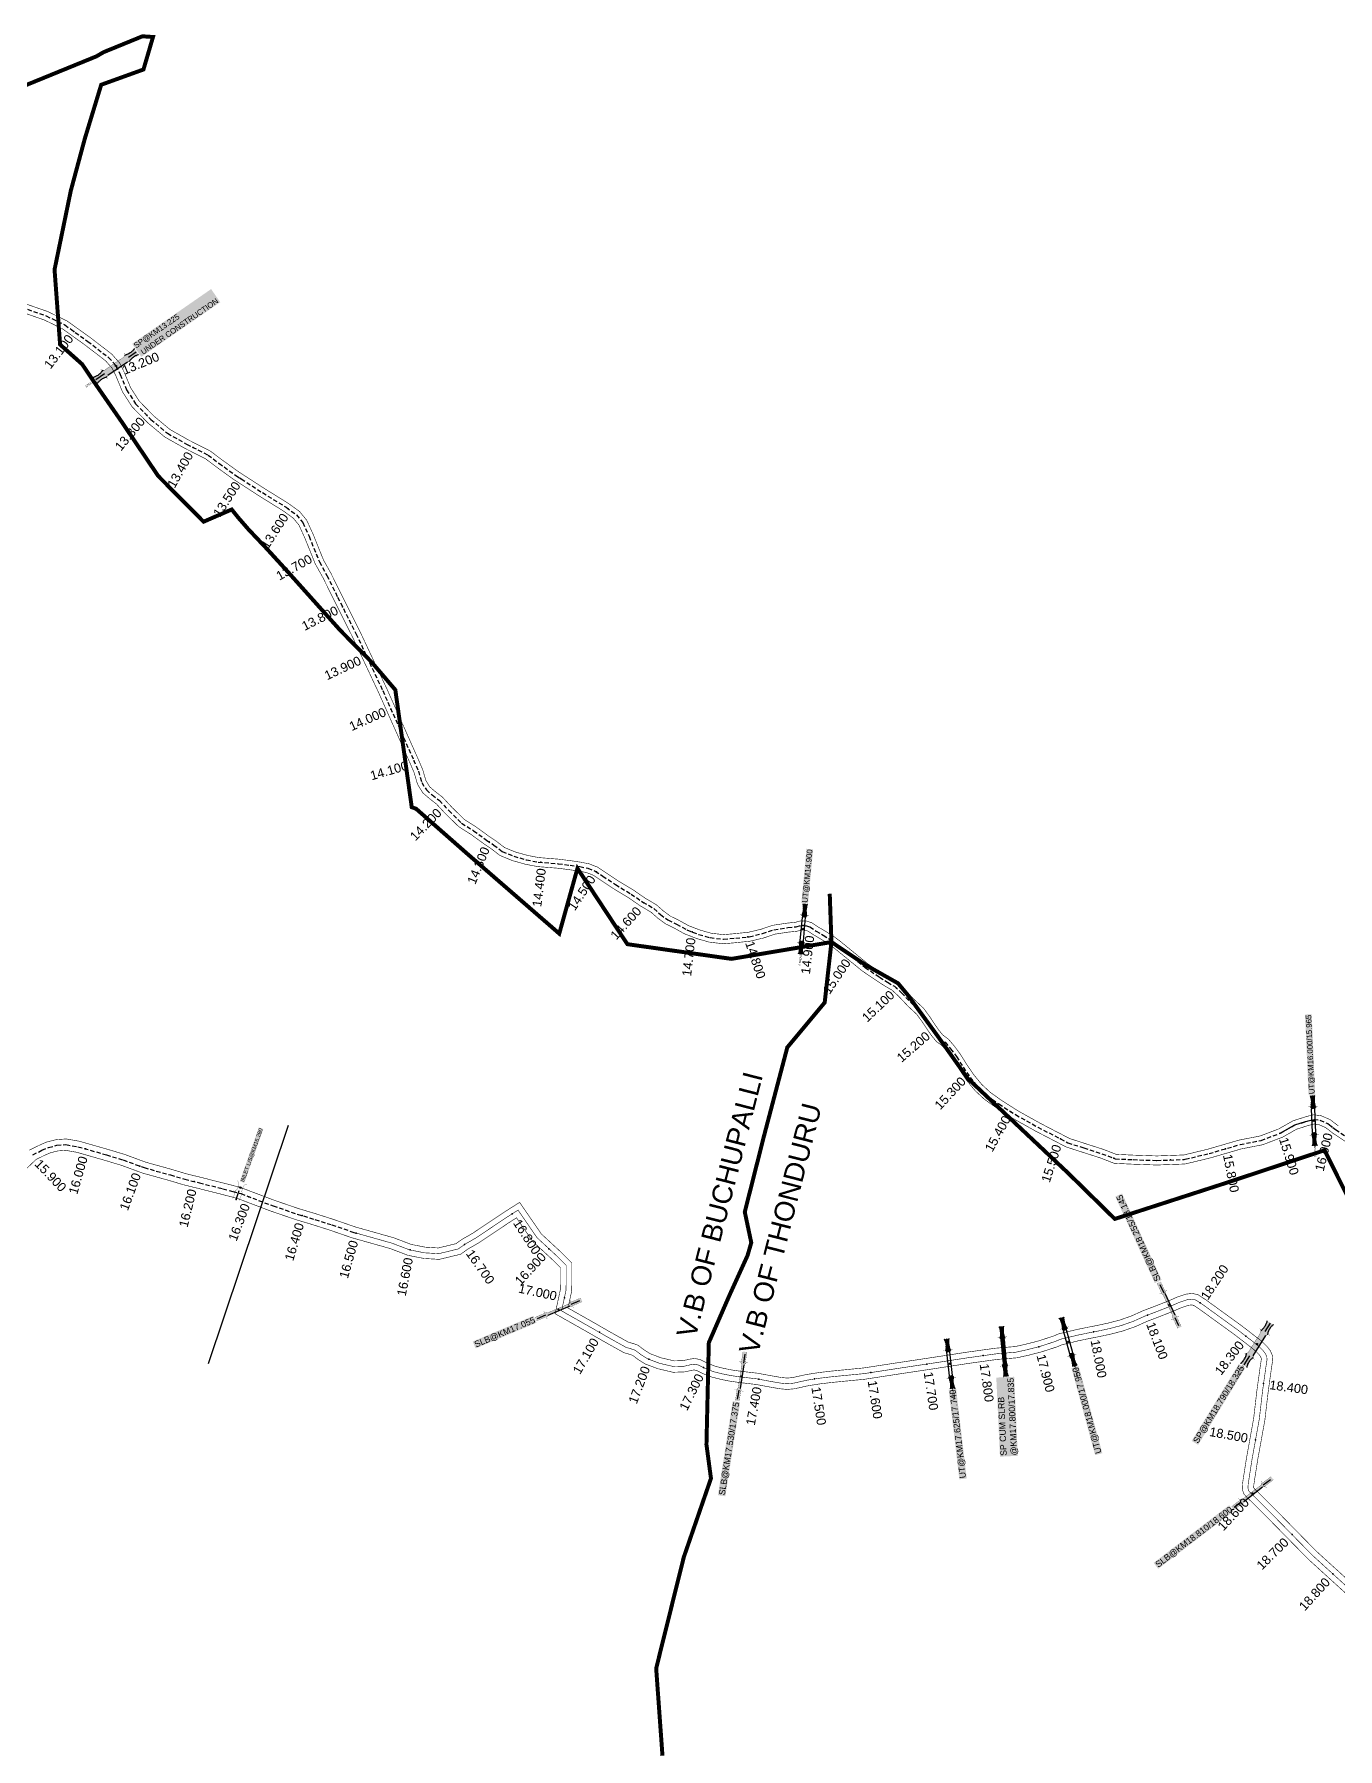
# Model space of a CAD drawing. Header units: inches. Extents: x 174104 to 230935, y 1583276 to 1631460.
# Drawn here: x 205192 to 207491, y 1616542 to 1619566 of the extents above; entities that cross this region are included whole.
import ezdxf
from ezdxf.enums import TextEntityAlignment as Align

# ---------------------------------------------------------------- set-up
doc = ezdxf.new("R2010")
doc.units = ezdxf.units.IN
doc.header["$LTSCALE"] = 15
doc.header["$MEASUREMENT"] = 0
doc.linetypes.add('ACAD_ISO02W100', pattern=[15, 12, -3])
doc.linetypes.add('HIDDEN2', pattern=[0.1875, 0.125, -0.0625])
for name, color, linetype in [('BLOCK', 72, 'Continuous'), ('CANAL1', 7, 'Continuous'), ('CHANAGE', 1, 'Continuous'), ('POINT', 2, 'Continuous'), ('STRUCTURE', 5, 'Continuous'), ('text2', 7, 'Continuous'), ('VB', 72, 'Continuous'), ('VILLAGE BOUNDRY', 5, 'Continuous')]:
    doc.layers.add(name, color=color, linetype=linetype)
doc.styles.get("Standard").update_dxf_attribs({"font": 'arial.ttf'})
doc.dimstyles.get("Standard").update_dxf_attribs({"dimtxt": 0.18, "dimasz": 0.18, "dimexe": 0.18, "dimexo": 0.0625, "dimgap": 0.09, "dimtad": 0, "dimtih": 1, "dimtoh": 1, "dimdec": 4, "dimzin": 0, "dimdsep": 46, "dimtxsty": 'Standard', "dimcen": 0.09, "dimadec": 0, "dimazin": 0, "dimtfac": 1, "dimtdec": 4, "dimtofl": 0, "dimtmove": 0, "dimatfit": 3, "dimfxl": 1, "dimtolj": 1, "dimtzin": 0, "dimarcsym": 0})

# ---------------------------------------------------------------- blocks, each defined once
blk = doc.blocks.new('CIRCLE-BOX')
for p, q in [((-0.5, 0), (0.5, 0)), ((0, 0.5), (0, -0.5))]:
    blk.add_line(p, q)
blk.add_circle((0, 0), 0.2)
blk = doc.blocks.new('OT')
at = {"layer": 'STRUCTURE', "color": 190}
for points, const_width in [([(769751.4, 1706595.8), (769729.4, 1706595.8)], 0.5), ([(769751.4, 1706579), (769729.4, 1706579)], 0.5), ([(769775.2, 1706601.8), (769775.2, 1706597.8), (769769.2, 1706593.8), (769761.8, 1706593.8), (769754.4, 1706593.8), (769748.4, 1706597.8), (769748.4, 1706601.8)], 0.5), ([(769748.4, 1706573), (769748.4, 1706577), (769754.4, 1706581), (769761.8, 1706581), (769761.8, 1706581), (769761.8, 1706581), (769769.2, 1706581), (769775.2, 1706577), (769775.2, 1706573)], 0.5), ([(769761.8, 1706593.8), (769761.8, 1706581)], 2.5)]:
    blk.add_lwpolyline(points, dxfattribs=dict(at, const_width=const_width))
at = {"layer": 'STRUCTURE', "color": 0}
blk.add_circle((769761.8, 1706587.4), 1.87, dxfattribs=at)
blk.add_leader([(769732.6, 1706587.4), (769753.8, 1706587.4)], dimstyle='Standard', override={"dimasz": 10, "dimgap": 0.09, "dimtad": 0}, dxfattribs=at)
blk = doc.blocks.new('UT')
at = {"layer": 'STRUCTURE'}
h = blk.add_hatch(dxfattribs=at)
h.set_pattern_fill('DASH', color=150, scale=8, angle=-39.6278, style=0)
h.set_pattern_definition([(320.372247933, (-4370.464, -6260.8811), (1.40800153113, 0.132407282), [1, -1])])
h.paths.add_polyline_path([(765163, 1700681.9), (765165.6, 1700680.6), (765167.2, 1700680.3), (765169.1, 1700680), (765172.4, 1700679.6), (765176.4, 1700679.3), (765179.5, 1700679.5), (765183.1, 1700679.9), (765187.7, 1700680.9), (765188.9, 1700681.2), (765193.1, 1700682.2), (765196.1, 1700680.2), (765196.1, 1700672.2), (765193.1, 1700670.2), (765190.5, 1700670.8), (765188.1, 1700671.3), (765185.5, 1700671.8), (765183.6, 1700672.1), (765181, 1700672.5), (765180.3, 1700672.5), (765178.5, 1700672.6), (765176.7, 1700672.6), (765174.6, 1700672.5), (765172.5, 1700672.3), (765170.4, 1700672), (765168.5, 1700671.7), (765166.1, 1700671.2), (765165, 1700670.8), (765163, 1700669.7)])
h.paths.add_polyline_path([(765259.1, 1700682.2), (765256.1, 1700680.2), (765256.1, 1700672.2), (765259.1, 1700670.2), (765261.9, 1700671), (765264.4, 1700671.6), (765266.4, 1700672), (765269.1, 1700672.5), (765272.7, 1700673), (765276.1, 1700673.1), (765278.6, 1700672.9), (765281.2, 1700672.7), (765283.9, 1700672.3), (765286.4, 1700671.9), (765288, 1700671.3), (765289.2, 1700670.6), (765289.1, 1700682.7), (765287.6, 1700681.8), (765285.7, 1700681.2), (765283, 1700680.7), (765281.2, 1700680.4), (765276.7, 1700679.9), (765272.7, 1700679.9), (765268.7, 1700680.3), (765264.8, 1700681), (765261.2, 1700681.7)])
at = {"layer": 'STRUCTURE', "color": 150, "const_width": 0.628}
for points in [[(765190.1, 1700688.2), (765190.1, 1700684.2), (765196.1, 1700680.2), (765256.1, 1700680.2), (765262.1, 1700684.2), (765262.1, 1700688.2)], [(765190.1, 1700664.2), (765190.1, 1700668.2), (765196.1, 1700672.2), (765256.1, 1700672.2), (765262.1, 1700668.2), (765262.1, 1700664.2)]]:
    blk.add_lwpolyline(points, dxfattribs=at)
at = {"layer": 'STRUCTURE', "color": 150}
for points in [[(765196.1, 1700680.2), (765256.1, 1700680.2)], [(765196.1, 1700672.2), (765256.1, 1700672.2)], [(765196.1, 1700672.2), (765256.1, 1700672.2)]]:
    blk.add_lwpolyline(points, dxfattribs=at)
at = {"layer": 'STRUCTURE', "color": 0}
blk.add_circle((765226.1, 1700676.2), 1.89, dxfattribs=at)
at = {"layer": 'STRUCTURE', "color": 150}
for points in [[(765163, 1700681.9), (765164.4, 1700681.1), (765167.9, 1700680.2), (765171.2, 1700679.8), (765176.1, 1700679.4), (765184.7, 1700680.3), (765193.1, 1700682.2)], [(765163, 1700669.7), (765164.3, 1700670.6), (765167.8, 1700671.6), (765171.2, 1700672.1), (765176, 1700672.6), (765184.7, 1700672), (765193.1, 1700670.2)], [(765289.1, 1700682.7), (765287.8, 1700681.9), (765284.3, 1700680.9), (765280.9, 1700680.4), (765276.1, 1700679.8), (765267.4, 1700680.5), (765259.1, 1700682.2)], [(765289.2, 1700670.6), (765287.8, 1700671.4), (765284.2, 1700672.3), (765280.9, 1700672.7), (765276.1, 1700673.1), (765267.4, 1700672.2), (765259.1, 1700670.2)]]:
    blk.add_spline(points, degree=3, dxfattribs=at)
at = {"layer": 'STRUCTURE', "color": 0}
blk.add_text('STREAM', height=5, dxfattribs=at).set_placement((765148.2, 1700675.8), align=Align.MIDDLE_CENTER)
for points in [[(765190.9, 1700676), (765164.2, 1700675.8)], [(765289.3, 1700676.7), (765265.4, 1700676.4)]]:
    blk.add_leader(points, dimstyle='Standard', override={"dimasz": 10, "dimgap": 0.09, "dimtad": 0}, dxfattribs=at)
blk = doc.blocks.new('SP')
at = {"layer": 'STRUCTURE'}
h = blk.add_hatch(dxfattribs=at)
h.set_pattern_fill('DASH', color=256, scale=8, style=0)
edge = h.paths.add_edge_path()
edge.add_spline(control_points=[(769825.7, 1706742.1), (769825.3, 1706741.8), (769823.8, 1706740.8), (769820.9, 1706740.3), (769817, 1706739.7), (769811.4, 1706738.9), (769804, 1706739.7), (769798.4, 1706741), (769795.6, 1706741.6)], knot_values=[0, 0, 0, 0, 1.613557, 5.24513, 8.624976, 13.470124, 22.190216, 30.746377, 30.746377, 30.746377, 30.746377], degree=3, periodic=0)
edge.add_line((769795.6, 1706741.6), (769792.6, 1706739.6))
edge.add_line((769792.6, 1706739.6), (769732.6, 1706739.6))
edge.add_line((769732.6, 1706739.6), (769729.6, 1706741.6))
edge.add_spline(control_points=[(769729.6, 1706741.6), (769726.9, 1706740.9), (769721.3, 1706739.5), (769713.9, 1706738.5), (769708.3, 1706739.1), (769704.4, 1706739.6), (769701.5, 1706740), (769700, 1706741), (769699.5, 1706741.3)], knot_values=[0, 0, 0, 0, 8.556161, 17.276253, 22.121402, 25.501247, 29.13282, 30.746377, 30.746377, 30.746377, 30.746377], degree=3, periodic=0)
edge.add_line((769699.5, 1706741.3), (769699.5, 1706722.1))
edge.add_spline(control_points=[(769699.5, 1706722.1), (769700, 1706722.4), (769701.4, 1706723.4), (769704.3, 1706724), (769708.2, 1706724.5), (769713.8, 1706725.3), (769721.2, 1706724.5), (769726.8, 1706723.3), (769729.6, 1706722.6)], knot_values=[0, 0, 0, 0, 1.613557, 5.24513, 8.624976, 13.470124, 22.190216, 30.746377, 30.746377, 30.746377, 30.746377], degree=3, periodic=0)
edge.add_line((769729.6, 1706722.6), (769732.6, 1706724.6))
edge.add_line((769732.6, 1706724.6), (769792.6, 1706724.6))
edge.add_line((769792.6, 1706724.6), (769795.6, 1706722.6))
edge.add_spline(control_points=[(769795.6, 1706722.6), (769798.4, 1706723.3), (769803.9, 1706724.8), (769811.3, 1706725.8), (769817, 1706725.1), (769820.9, 1706724.7), (769823.8, 1706724.2), (769825.2, 1706723.3), (769825.7, 1706723)], knot_values=[0, 0, 0, 0, 8.556161, 17.276253, 22.121402, 25.501247, 29.13282, 30.746377, 30.746377, 30.746377, 30.746377], degree=3, periodic=0)
edge.add_line((769825.7, 1706723), (769825.7, 1706742.1))
h.paths.add_polyline_path([(769764.2, 1706732.1, -1), (769761.1, 1706732.1, -1)], flags=0)
h.paths.add_polyline_path([(769761.1, 1706732.1, 1), (769764.2, 1706732.1, 1)], flags=16)
at = {"layer": 'STRUCTURE', "const_width": 0.628}
for points in [[(769726.6, 1706747.6), (769726.6, 1706743.6), (769732.6, 1706739.6), (769792.6, 1706739.6), (769798.6, 1706743.6), (769798.6, 1706747.6)], [(769726.6, 1706716.6), (769726.6, 1706720.6), (769732.6, 1706724.6), (769792.6, 1706724.6), (769798.6, 1706720.6), (769798.6, 1706716.6)]]:
    blk.add_lwpolyline(points, dxfattribs=at)
at = {"layer": 'STRUCTURE', "color": 3}
blk.add_lwpolyline([(769732.6, 1706724.6), (769792.6, 1706724.6)], dxfattribs=at)
blk.add_lwpolyline([(769732.6, 1706724.6), (769792.6, 1706724.6)], dxfattribs=at)
at = {"layer": 'STRUCTURE', "color": 0}
blk.add_circle((769762.6, 1706732.1), 1.55, dxfattribs=at)
at = {"layer": 'STRUCTURE'}
for points in [[(769699.5, 1706741.3), (769700.9, 1706740.5), (769704.4, 1706739.6), (769707.8, 1706739.2), (769712.6, 1706738.8), (769721.3, 1706739.7), (769729.6, 1706741.6)], [(769825.7, 1706742.1), (769824.3, 1706741.3), (769820.8, 1706740.3), (769817.5, 1706739.8), (769812.7, 1706739.2), (769804, 1706739.9), (769795.6, 1706741.6)], [(769699.5, 1706722.1), (769700.9, 1706723), (769704.4, 1706724), (769707.7, 1706724.5), (769712.5, 1706725), (769721.2, 1706724.4), (769729.6, 1706722.6)], [(769825.7, 1706723), (769824.3, 1706723.8), (769820.8, 1706724.7), (769817.4, 1706725.1), (769812.6, 1706725.5), (769803.9, 1706724.6), (769795.6, 1706722.6)]]:
    blk.add_spline(points, degree=3, dxfattribs=at)
at = {"layer": 'STRUCTURE', "color": 0}
blk.add_text('STREAM', height=5, dxfattribs=at).set_placement((769684.3, 1706732.1), align=Align.MIDDLE_CENTER)
for points in [[(769727.4, 1706732.1), (769700.8, 1706732.1)], [(769824.4, 1706732.1), (769800.5, 1706732.1)]]:
    blk.add_leader(points, dimstyle='Standard', override={"dimasz": 10, "dimgap": 0.09, "dimtad": 0}, dxfattribs=at)
blk = doc.blocks.new('SLB')
at = {"layer": 'STRUCTURE'}
h = blk.add_hatch(dxfattribs=at)
h.set_pattern_fill('DOTS', color=6, scale=20, angle=320.3722, style=0)
h.set_pattern_definition([(320.372247934, (-159.4327, -72.9564), (1.2786241598, 0.5641323054), [0, -1.25])])
h.paths.add_polyline_path([(769699.5, 1706871.1), (769699.5, 1706861.1), (769729.1, 1706861.1), (769732.1, 1706863.1), (769792.1, 1706863.1), (769795.1, 1706861.1), (769824.7, 1706861.1), (769824.7, 1706871.1), (769795.1, 1706871.1), (769792.1, 1706869.1), (769732.1, 1706869.1), (769729.1, 1706871.1)])
at = {"layer": 'STRUCTURE', "color": 6, "linetype": 'ACAD_ISO02W100', "ltscale": 0.5, "const_width": 0.5}
for points in [[(769699.5, 1706871.1), (769729.1, 1706871.1)], [(769795.1, 1706871.1), (769824.7, 1706871.1)], [(769699.5, 1706861.1), (769729.1, 1706861.1)], [(769795.1, 1706861.1), (769824.7, 1706861.1)]]:
    blk.add_lwpolyline(points, dxfattribs=at)
at = {"layer": 'STRUCTURE', "color": 6, "const_width": 0.628}
for points in [[(769726.1, 1706877.1), (769726.1, 1706873.1), (769732.1, 1706869.1), (769792.1, 1706869.1), (769798.1, 1706873.1), (769798.1, 1706877.1)], [(769726.1, 1706855.1), (769726.1, 1706859.1), (769732.1, 1706863.1), (769792.1, 1706863.1), (769798.1, 1706859.1), (769798.1, 1706855.1)]]:
    blk.add_lwpolyline(points, dxfattribs=at)
at = {"layer": 'STRUCTURE', "color": 6}
blk.add_lwpolyline([(769732.1, 1706863.1), (769792.1, 1706863.1)], dxfattribs=at)
blk.add_lwpolyline([(769732.1, 1706863.1), (769792.1, 1706863.1)], dxfattribs=at)
at = {"layer": 'STRUCTURE', "color": 0}
blk.add_circle((769762.1, 1706866.1), 1.24, dxfattribs=at)
for points in [[(769703.8, 1706866), (769726.7, 1706866)], [(769818.6, 1706865.8), (769795.7, 1706865.8)]]:
    blk.add_leader(points, dimstyle='Standard', override={"dimasz": 10, "dimgap": 0.09, "dimtad": 0}, dxfattribs=at)
blk = doc.blocks.new('PIPE C')
at = {"layer": 'STRUCTURE'}
h = blk.add_hatch(dxfattribs=at)
h.set_pattern_fill('DASH', color=256, scale=5.6, angle=-90, style=0)
h.set_pattern_definition([(270, (-1194663.9188, 538833.8274), (0.7, -0.7), [0.7, -0.7])])
edge = h.paths.add_edge_path()
edge.add_spline(control_points=[(4.6, -44.2), (4.4, -43.9), (3.7, -42.8), (3.2, -40.8), (2.9, -38.1), (2.3, -34.2), (2.9, -29), (3.8, -25), (4.2, -23.1)], knot_values=[0, 0, 0, 0, 1.613557, 5.24513, 8.624976, 13.470124, 22.190216, 30.746377, 30.746377, 30.746377, 30.746377], degree=3, periodic=0)
edge.add_line((4.2, -23.1), (2.8, -21))
edge.add_line((2.8, -21), (2.8, 21))
edge.add_line((2.8, 21), (4.2, 23.1))
edge.add_spline(control_points=[(4.2, 23.1), (3.7, 25), (2.7, 28.9), (2, 34.1), (2.4, 38), (2.7, 40.8), (3.1, 42.8), (3.8, 43.8), (4, 44.2)], knot_values=[0, 0, 0, 0, 8.556161, 17.276253, 22.121402, 25.501247, 29.13282, 30.746377, 30.746377, 30.746377, 30.746377], degree=3, periodic=0)
edge.add_line((4, 44.2), (-4.6, 44.2))
edge.add_spline(control_points=[(-4.6, 44.2), (-4.4, 43.9), (-3.7, 42.8), (-3.2, 40.8), (-2.9, 38.1), (-2.3, 34.2), (-2.9, 29), (-3.8, 25), (-4.2, 23.1)], knot_values=[0, 0, 0, 0, 1.613557, 5.24513, 8.624976, 13.470124, 22.190216, 30.746377, 30.746377, 30.746377, 30.746377], degree=3, periodic=0)
edge.add_line((-4.2, 23.1), (-2.8, 21))
edge.add_line((-2.8, 21), (-2.8, -21))
edge.add_line((-2.8, -21), (-4.2, -23.1))
edge.add_spline(control_points=[(-4.2, -23.1), (-3.7, -25), (-2.7, -28.9), (-2, -34.1), (-2.4, -38), (-2.7, -40.8), (-3.1, -42.8), (-3.8, -43.8), (-4, -44.2)], knot_values=[0, 0, 0, 0, 8.556161, 17.276253, 22.121402, 25.501247, 29.13282, 30.746377, 30.746377, 30.746377, 30.746377], degree=3, periodic=0)
edge.add_line((-4, -44.2), (4.6, -44.2))
blk.add_circle((0, 0), 0.657)
at = {"layer": 'STRUCTURE', "const_width": 0.44}
for points in [[(-8.4, 25.2), (-5.6, 25.2), (-2.8, 21), (-2.8, -21), (-5.6, -25.2), (-8.4, -25.2)], [(8.4, 25.2), (5.6, 25.2), (2.8, 21), (2.8, -21), (5.6, -25.2), (8.4, -25.2)]]:
    blk.add_lwpolyline(points, dxfattribs=at)
at = {"layer": 'STRUCTURE', "color": 3}
for points in [[(-2.8, 21), (-2.8, -21)], [(-2.8, 21), (-2.8, -21)], [(2.8, 21), (2.8, -21)]]:
    blk.add_lwpolyline(points, dxfattribs=at)
at = {"layer": 'STRUCTURE'}
for points in [[(-4.6, 44.2), (-4, 43.2), (-3.3, 40.8), (-2.9, 38.4), (-2.5, 35.1), (-3, 29), (-4.2, 23.1)], [(4, 44.2), (3.4, 43.2), (2.8, 40.7), (2.5, 38.4), (2.2, 35), (2.8, 28.9), (4.2, 23.1)], [(-4, -44.2), (-3.4, -43.2), (-2.8, -40.7), (-2.5, -38.4), (-2.2, -35), (-2.8, -28.9), (-4.2, -23.1)], [(4.6, -44.2), (4, -43.2), (3.3, -40.8), (2.9, -38.4), (2.5, -35.1), (3, -29), (4.2, -23.1)]]:
    blk.add_spline(points, degree=3, dxfattribs=at)
at = {"layer": 'STRUCTURE', "color": 0}
for points in [[(-0.2, 44.3), (-0.2, 28.7)], [(0, -23.2), (0, -38.9)]]:
    blk.add_leader(points, dimstyle='Standard', override={"dimscale": 0.062085, "dimtxt": 50, "dimasz": 100, "dimgap": 0.09, "dimtad": 0, "dimzin": 2}, dxfattribs=at)

msp = doc.modelspace()

# ---------------------------------------------------------------- linework, layer by layer
at = {"layer": 'CANAL1', "color": 1, "linetype": 'HIDDEN2', "ltscale": 4}
for points in [[(205169.36405, 1619084.6408), (205212.85731, 1619069.47301), (205245.8696, 1619053.38925), (205286.22398, 1619024.43101), (205323.14164, 1618996.08385), (205335.91777, 1618981.63855), (205343.59015, 1618966.01564), (205354.78977, 1618938.91012), (205370.6956, 1618914.16952), (205397.55671, 1618886.67118), (205426.802, 1618862.28824), (205460.6978, 1618843.17757), (205498.49857, 1618823.99398), (205517.68792, 1618809.50987), (205547.73995, 1618787.82394), (205594.51848, 1618757.56817), (205636.1694, 1618731.7396), (205654.36174, 1618718.4628), (205665.66717, 1618704.78545), (205676.61815, 1618680.73972), (205694.89175, 1618635.38951), (205708.21807, 1618611.56564), (205727.06453, 1618573.30317), (205759.43438, 1618508.96417), (205806.6441, 1618408.38397), (205834.4365, 1618346.08528), (205861.20596, 1618286.01758), (205869.62586, 1618266.37187), (205875.41795, 1618246.60564), (205883.61156, 1618233.33558), (205893.99662, 1618224.37561), (205906.67031, 1618214.61577), (205923.16809, 1618196.85163), (205945.88141, 1618174.73597), (205966.90509, 1618161.38716), (205989.6155, 1618144.91299), (206002.71569, 1618136.07172), (206017.60527, 1618124.62869), (206037.73837, 1618116.36249), (206060.16577, 1618110.04599), (206080.95522, 1618106.05374), (206116.11873, 1618103.21609), (206137.24326, 1618100.56144), (206154.34713, 1618098.0363), (206168.5841, 1618095.22307), (206181.68346, 1618090.09364), (206194.80678, 1618081.44765), (206217.35625, 1618066.41534), (206244.94194, 1618049.71756), (206265.55216, 1618035.46568), (206284.98951, 1618024.09164), (206296.69474, 1618013.59803), (206309.87201, 1618003.94242), (206324.80143, 1617996.63455), (206342.91821, 1617986.584), (206364.34893, 1617978.4111), (206384.17098, 1617972.81714), (206407.99175, 1617969.9811), (206429.46375, 1617971.93909), (206453.38229, 1617974.43524), (206476.35553, 1617979.93247), (206496.77168, 1617986.79601), (206521.29863, 1617990.47266), (206536.24777, 1617992.01636), (206544.69111, 1617994.29809), (206552.60226, 1617994.18431), (206560.26987, 1617991.69869), (206571.29497, 1617984.38689), (206583.74348, 1617977.09497), (206598.67516, 1617967.73151), (206609.78419, 1617959.29987), (206636.10263, 1617937.77767), (206657.63244, 1617920.26253), (206683.08131, 1617903.14154), (206696.92354, 1617894.10018), (206709.41816, 1617887.08998), (206722.0494, 1617875.56444), (206739.42, 1617857.19504), (206754.64295, 1617843.04334), (206765.53012, 1617828.2368), (206773.14546, 1617816.577), (206780.90113, 1617805.3438), (206788.93878, 1617795.48699), (206798.79222, 1617788.16875), (206808.44486, 1617776.98861), (206818.9057, 1617762.94743), (206830.56713, 1617744.31063), (206842.9701, 1617726.12514), (206857.49065, 1617708.49968), (206873.14935, 1617693.92802), (206893.5489, 1617679.40421), (206922.90978, 1617660.60805), (206962.28527, 1617638.64063), (207015.32459, 1617611.0999), (207043.40776, 1617602.0383), (207075.41403, 1617591.77991), (207098.67087, 1617582.75495), (207130.65305, 1617581.22911), (207172.44371, 1617579.79899), (207220.70712, 1617581.55596), (207222.42723, 1617581.85936), (207264.49646, 1617592.00346), (207319.23497, 1617607.95738), (207356.65066, 1617615.2437), (207390.47286, 1617628.06492), (207416.00602, 1617642.49174), (207439.25904, 1617649.79399), (207449.64798, 1617652.3151), (207460.1057, 1617650.84816), (207473.95226, 1617644.95316), (207487.61898, 1617634.37518), (207510.51089, 1617619.18616)], [(205189.18394, 1617589.74219), (205205.54243, 1617597.83287), (205217.23219, 1617602.91625), (205231.8297, 1617606.57936), (205247.72382, 1617607.73977), (205268.98046, 1617604.0424), (205319.12181, 1617589.68426), (205348.80497, 1617580.77865), (205385.53728, 1617567.22565), (205431.97793, 1617554.35507), (205457.46194, 1617546.65365), (205483.13222, 1617540.4024), (205524.60272, 1617529.89378), (205542.34733, 1617525.37576), (205556.19682, 1617521.30692), (205613.17213, 1617499.74167), (205655.98108, 1617485.12207), (205687.15354, 1617475.79563), (205716.5786, 1617466.37368), (205755.83701, 1617452.87107), (205759.80668, 1617451.75245)]]:
    msp.add_lwpolyline(points, dxfattribs=at)
at = {"layer": 'CANAL1', "color": 200, "const_width": 1}
for points in [[(205172.37588, 1619092.06298), (205215.93709, 1619076.87149), (205249.98296, 1619060.28417), (205290.99339, 1619030.85514), (205328.62423, 1619001.96037), (205342.6238, 1618986.1318), (205350.88504, 1618969.30982), (205361.90849, 1618942.63066), (205376.98577, 1618919.17882), (205402.99374, 1618892.55386), (205431.3655, 1618868.89922), (205464.47431, 1618850.23226), (205502.75178, 1618830.80675), (205522.43892, 1618815.94689), (205552.25591, 1618794.43058), (205598.79929, 1618764.32691), (205640.64183, 1618738.3795), (205659.88851, 1618724.33325), (205672.5085, 1618709.06554), (205683.97215, 1618683.8941), (205702.12194, 1618638.85116), (205715.30221, 1618615.28839), (205734.22624, 1618576.86844), (205766.62994, 1618512.46215), (205813.91871, 1618411.71351), (205841.74246, 1618349.34458), (205868.53649, 1618289.22171), (205877.16806, 1618269.08214), (205882.79174, 1618249.89063), (205889.77089, 1618238.58746), (205899.05406, 1618230.57817), (205912.07904, 1618220.54781), (205928.89315, 1618202.44307), (205950.86887, 1618181.0456), (205971.4022, 1618168.00814), (205994.20319, 1618151.46825), (206007.39522, 1618142.565), (206021.63259, 1618131.62321), (206040.35063, 1618123.938), (206062.00781, 1618117.83843), (206082.03453, 1618113.99264), (206116.93963, 1618111.17585), (206138.32634, 1618108.48825), (206155.70755, 1618105.92217), (206170.83581, 1618102.93282), (206185.38296, 1618097.23646), (206199.22618, 1618088.11618), (206221.64835, 1618073.16874), (206249.29229, 1618056.4357), (206269.85353, 1618042.21769), (206289.72769, 1618030.58805), (206301.74127, 1618019.818), (206314.02735, 1618010.81541), (206328.50292, 1618003.72969), (206346.30105, 1617993.85591), (206366.86566, 1617986.01332), (206385.73986, 1617980.68685), (206408.1026, 1617978.0244), (206428.68528, 1617979.90129), (206452.03045, 1617982.33761), (206474.14561, 1617987.62951), (206494.88961, 1617994.60327), (206520.29424, 1617998.41148), (206534.7839, 1617999.90774), (206543.68576, 1618002.31338), (206553.92258, 1618002.16615), (206563.7787, 1617998.97107), (206575.53079, 1617991.17714), (206587.89126, 1617983.93679), (206603.22756, 1617974.31959), (206614.73628, 1617965.5846), (206641.1591, 1617943.97704), (206662.39932, 1617926.69749), (206687.50171, 1617909.8096), (206701.07288, 1617900.94529), (206714.13273, 1617893.61797), (206727.65949, 1617881.2753), (206745.05564, 1617862.87887), (206760.64177, 1617848.38955), (206772.10675, 1617832.79718), (206779.7872, 1617821.0377), (206787.30298, 1617810.15196), (206794.50889, 1617801.31513), (206804.27079, 1617794.06489), (206814.68827, 1617781.99885), (206825.51514, 1617767.46637), (206837.26522, 1617748.6879), (206849.37506, 1617730.9322), (206863.32834, 1617713.99531), (206878.21588, 1617700.14128), (206898.02821, 1617686.03556), (206927.019, 1617667.47631), (206966.07825, 1617645.68532), (207018.41769, 1617618.50801), (207045.85695, 1617609.65417), (207078.08439, 1617599.32489), (207100.3519, 1617590.68385), (207130.98048, 1617589.22259), (207172.43499, 1617587.80398), (207219.86277, 1617589.53052), (207220.79322, 1617589.69464), (207262.43842, 1617599.73649), (207317.34719, 1617615.74004), (207354.45236, 1617622.96589), (207387.06767, 1617635.3296), (207412.8047, 1617649.87161), (207437.11494, 1617657.50587), (207449.24619, 1617660.44979), (207462.26538, 1617658.62353), (207478.03403, 1617651.91023), (207492.28498, 1617640.88006)], [(205166.35223, 1619077.21863), (205209.77752, 1619062.07453), (205241.75625, 1619046.49434), (205281.45457, 1619018.00688), (205317.65904, 1618990.20733), (205329.21175, 1618977.1453), (205336.29527, 1618962.72147), (205347.67105, 1618935.18959), (205364.40543, 1618909.16022), (205392.11968, 1618880.78849), (205422.23851, 1618855.67726), (205456.92129, 1618836.12288), (205494.24537, 1618817.18121), (205512.93691, 1618803.07284), (205543.22399, 1618781.2173), (205590.23768, 1618750.80943), (205631.69697, 1618725.09969), (205648.83498, 1618712.59235), (205658.82585, 1618700.50536), (205669.26415, 1618677.58534), (205687.66156, 1618631.92787), (205701.13393, 1618607.8429), (205719.90283, 1618569.7379), (205752.23883, 1618505.46618), (205799.36948, 1618405.05442), (205827.13055, 1618342.82598), (205853.87542, 1618282.81344), (205862.08365, 1618263.6616), (205868.04415, 1618243.32066), (205877.45222, 1618228.0837), (205888.93918, 1618218.17305), (205901.26157, 1618208.68373), (205917.44304, 1618191.26019), (205940.89395, 1618168.42634), (205962.40799, 1618154.76619), (205985.0278, 1618138.35773), (205998.03616, 1618129.57843), (206013.57795, 1618117.63417), (206035.12611, 1618108.78698), (206058.32373, 1618102.25355), (206079.87591, 1618098.11483), (206115.29784, 1618095.25633), (206136.16018, 1618092.63463), (206152.98671, 1618090.15043), (206166.33239, 1618087.51332), (206177.98396, 1618082.95081), (206190.38738, 1618074.77911), (206213.06416, 1618059.66193), (206240.59158, 1618042.99942), (206261.25079, 1618028.71366), (206280.25134, 1618017.59524), (206291.6482, 1618007.37806), (206305.71667, 1617997.06944), (206321.09994, 1617989.5394), (206339.53537, 1617979.31208), (206361.83219, 1617970.80888), (206382.60209, 1617964.94743), (206407.88089, 1617961.9378), (206430.24222, 1617963.97688), (206454.73413, 1617966.53287), (206478.56545, 1617972.23543), (206498.65375, 1617978.98876), (206522.30301, 1617982.53383), (206537.71163, 1617984.12499), (206545.69646, 1617986.28281), (206551.28193, 1617986.20247), (206556.76104, 1617984.4263), (206567.05915, 1617977.59664), (206579.59571, 1617970.25314), (206594.12275, 1617961.14342), (206604.8321, 1617953.01514), (206631.04615, 1617931.5783), (206652.86556, 1617913.82756), (206678.6609, 1617896.47348), (206692.77421, 1617887.25506), (206704.7036, 1617880.56199), (206716.43931, 1617869.85359), (206733.78435, 1617851.51122), (206748.64412, 1617837.69714), (206758.95348, 1617823.67642), (206766.50372, 1617812.11631), (206774.49928, 1617800.53564), (206783.36866, 1617789.65885), (206793.31366, 1617782.27261), (206802.20144, 1617771.97836), (206812.29626, 1617758.42849), (206823.86904, 1617739.93337), (206836.56514, 1617721.31808), (206851.65296, 1617703.00405), (206868.08282, 1617687.71476), (206889.0696, 1617672.77287), (206918.80056, 1617653.73978), (206958.49228, 1617631.59594), (207012.23148, 1617603.6918), (207040.95856, 1617594.42243), (207072.74367, 1617584.23492), (207096.98983, 1617574.82605), (207130.32561, 1617573.23564), (207172.45244, 1617571.79401), (207221.55147, 1617573.5814), (207224.06125, 1617574.02408), (207266.55449, 1617584.27042), (207321.12276, 1617600.17473), (207358.84895, 1617607.52152), (207393.87805, 1617620.80024), (207419.20734, 1617635.11187), (207441.40313, 1617642.08212), (207450.04978, 1617644.18042), (207457.94601, 1617643.07278), (207469.87049, 1617637.99609), (207482.95297, 1617627.8703), (207505.45569, 1617612.93951)], [(205177.86772, 1617565.13341), (205194.98263, 1617581.45391), (205209.75553, 1617588.76037), (205220.46485, 1617593.4174), (205233.42263, 1617596.66904), (205247.22359, 1617597.67663), (205266.74082, 1617594.28181), (205316.30841, 1617580.08797), (205345.63431, 1617571.28955), (205382.46583, 1617557.69994), (205429.19577, 1617544.74919), (205454.83053, 1617537.00221), (205480.72096, 1617530.69736), (205522.14083, 1617520.20156), (205539.70336, 1617515.7299), (205553.01286, 1617511.8197), (205609.78535, 1617490.33122), (205652.93088, 1617475.59668), (205684.19535, 1617466.24271), (205713.42729, 1617456.8826), (205752.85227, 1617443.3227), (205757.0944, 1617442.1273)], [(205183.38524, 1617598.03047), (205201.32934, 1617606.90536), (205213.99952, 1617612.41509), (205230.23676, 1617616.48968), (205248.22405, 1617617.80291), (205271.2201, 1617613.80298), (205321.9352, 1617599.28055), (205351.97563, 1617590.26775), (205388.60873, 1617576.75136), (205434.7601, 1617563.96095), (205460.09336, 1617556.30509), (205485.54349, 1617550.10745), (205527.06461, 1617539.586), (205544.99129, 1617535.02162), (205559.38077, 1617530.79414), (205616.55891, 1617509.15212), (205659.03128, 1617494.64746), (205690.11173, 1617485.34855), (205719.72992, 1617475.86476), (205758.82176, 1617462.41944), (205762.51897, 1617461.3776)], [(205761.83862, 1617461.56932), (205826.10877, 1617443.45854), (205857.04682, 1617431.70565), (205881.73341, 1617426.90002), (205904.62039, 1617425.50744), (205905.87448, 1617425.80737), (205935.69381, 1617433.01361), (205946.29486, 1617440.52363), (205965.39147, 1617451.42979), (206017.91877, 1617486.60986), (206032.73001, 1617496.13574), (206048.19104, 1617505.86386), (206086.4712, 1617450.23883), (206120.29957, 1617418.91694), (206140.32675, 1617398.79996), (206140.15129, 1617350.26964), (206133.4922, 1617319.64533), (206177.03109, 1617295.01849), (206198.96264, 1617282.42144), (206214.59638, 1617273.50208), (206230.57557, 1617264.61874), (206239.8914, 1617259.40314), (206249.99818, 1617256.48996), (206257.16613, 1617253.88261), (206268.19201, 1617245.43009), (206278.68181, 1617238.89946), (206297.57131, 1617231.77584), (206320.87522, 1617226.34232), (206337.10466, 1617226.90689), (206348.75873, 1617229.52172), (206357.53963, 1617230.65881), (206367.03829, 1617228.42333), (206379.61925, 1617222.25259), (206392.65505, 1617217.09781), (206407.12288, 1617213.39134), (206422.25037, 1617210.33921), (206438.58733, 1617208.00732), (206467.8804, 1617204.60581), (206492.42137, 1617200.06268), (206509.71068, 1617197.08079), (206520.05667, 1617196.03887), (206529.78814, 1617196.9426), (206554.17601, 1617202.3192), (206575.9188, 1617205.69309), (206598.09164, 1617208.33331), (206654.79973, 1617213.85837), (206710.72391, 1617222.45775), (206783.54131, 1617233.43036), (206836.45113, 1617241.58806), (206887.67675, 1617248.71676), (206902.02771, 1617249.9466), (206922.24555, 1617251.59079), (206941.09047, 1617255.74254), (206962.89124, 1617261.36857), (206989.43264, 1617269.89889), (206999.29527, 1617274.04257), (207012.55926, 1617277.20672), (207030.68183, 1617281.54548), (207050.81451, 1617285.71033), (207067.24912, 1617288.88501), (207086.92152, 1617293.15305), (207106.84257, 1617298.3262), (207127.0734, 1617305.41466), (207147.38005, 1617314.57365), (207167.93156, 1617322.3521), (207193.37573, 1617332.34437), (207208.70733, 1617339.07347), (207223.32448, 1617343.94084), (207234.87663, 1617345.42826), (207245.29028, 1617342.91226), (207259.22029, 1617333.73712), (207321.54222, 1617288.57316), (207356.54397, 1617261.60167), (207367.27686, 1617251.16046), (207372.69338, 1617244.059), (207376.02139, 1617236.23672), (207376.83235, 1617228.65222), (207374.46366, 1617213.22494), (207368.54012, 1617170.38392), (207362.95981, 1617122.22322), (207350.202, 1617051.62769), (207345.56102, 1617021.99817), (207343.45072, 1617008.00866), (207343.13367, 1617003.06442), (207343.4799, 1617002.0185), (207345.76827, 1616999.42248), (207353.91985, 1616991.75026), (207380.07543, 1616965.62038), (207453.55031, 1616890.83229), (207541.31544, 1616810.95146)], [(205757.23294, 1617442.08826), (205819.833, 1617424.4481), (205851.54477, 1617412.40129), (205879.20437, 1617407.01691), (205906.3771, 1617405.36357), (205910.54948, 1617406.36142), (205944.12294, 1617414.4749), (205957.06033, 1617423.64003), (205975.92881, 1617434.41591), (206028.89376, 1617469.8891), (206042.60238, 1617478.70582), (206071.25419, 1617437.07178), (206106.41295, 1617404.51807), (206120.29687, 1617390.5719), (206120.15906, 1617352.45471), (206110.81731, 1617309.49321), (206167.12702, 1617277.64282), (206189.02651, 1617265.06419), (206204.7817, 1617256.07554), (206220.83148, 1617247.15296), (206232.13471, 1617240.82469), (206243.80294, 1617237.46143), (206247.43901, 1617236.13881), (206256.79595, 1617228.9657), (206269.78266, 1617220.88058), (206291.74683, 1617212.59743), (206318.91833, 1617206.26214), (206339.66365, 1617206.98381), (206352.23959, 1617209.80548), (206356.49967, 1617210.35715), (206360.25842, 1617209.47253), (206371.52558, 1617203.94619), (206386.47164, 1617198.03603), (206402.66042, 1617193.88867), (206418.85679, 1617190.62089), (206436.02039, 1617188.171), (206464.90325, 1617184.81713), (206488.90131, 1617180.3745), (206507.00572, 1617177.25203), (206519.97864, 1617175.94557), (206532.87769, 1617177.14346), (206557.86597, 1617182.65242), (206578.63542, 1617185.87528), (206600.24399, 1617188.44831), (206657.29117, 1617194.00641), (206713.73378, 1617202.68551), (206786.55517, 1617213.65872), (206839.35344, 1617221.79922), (206889.91049, 1617228.83488), (206903.69212, 1617230.01592), (206925.22131, 1617231.76676), (206945.74226, 1617236.28776), (206968.45459, 1617242.14903), (206996.37894, 1617251.12383), (207005.53071, 1617254.96885), (207017.20007, 1617257.7526), (207035.03701, 1617262.02297), (207054.73713, 1617266.09833), (207071.26652, 1617269.29133), (207091.5571, 1617273.69348), (207112.67274, 1617279.17684), (207134.50554, 1617286.82659), (207155.03866, 1617296.08774), (207175.127, 1617303.69088), (207201.05305, 1617313.87239), (207215.90092, 1617320.38918), (207227.8026, 1617324.35233), (207233.76865, 1617325.1205), (207237.20237, 1617324.29089), (207247.84598, 1617317.28037), (207309.5678, 1617272.5513), (207343.42378, 1617246.46272), (207352.27117, 1617237.85576), (207355.27103, 1617233.92271), (207356.45148, 1617231.14816), (207356.66894, 1617229.11436), (207354.67263, 1617216.11236), (207348.69841, 1617172.90487), (207343.16576, 1617125.15552), (207330.47916, 1617054.95397), (207325.79319, 1617025.03727), (207323.54658, 1617010.14412), (207322.92607, 1617000.46742), (207325.77639, 1616991.85672), (207331.38175, 1616985.49775), (207339.99546, 1616977.39059), (207365.87411, 1616951.53737), (207439.675, 1616876.41745), (207527.97259, 1616796.05199)]]:
    msp.add_lwpolyline(points, dxfattribs=at)
at = {"layer": 'CANAL1', "color": 1, "linetype": 'HIDDEN2', "ltscale": 4, "const_width": 1}
msp.add_lwpolyline([(205759.53578, 1617451.82879), (205822.97089, 1617433.95332), (205854.29579, 1617422.05347), (205880.46889, 1617416.95847), (205905.49874, 1617415.43551), (205908.21198, 1617416.08439), (205939.90837, 1617423.74425), (205951.67759, 1617432.08183), (205970.66014, 1617442.92285), (206023.40626, 1617478.24948), (206038.09758, 1617487.69823), (206045.39382, 1617492.28904), (206078.8627, 1617443.65531), (206113.35626, 1617411.71751), (206130.31181, 1617394.68593), (206130.15518, 1617351.36218), (206122.15476, 1617314.56927), (206172.07906, 1617286.33065), (206193.99457, 1617273.74282), (206209.68904, 1617264.78881), (206225.70352, 1617255.88585), (206236.01305, 1617250.11392), (206246.90056, 1617246.9757), (206252.30257, 1617245.01071), (206262.49398, 1617237.1979), (206274.23224, 1617229.89002), (206294.65907, 1617222.18663), (206319.89678, 1617216.30223), (206338.38415, 1617216.94535), (206350.49916, 1617219.6636), (206357.01965, 1617220.50798), (206363.64835, 1617218.94793), (206375.57242, 1617213.09939), (206389.56334, 1617207.56692), (206404.89165, 1617203.64001), (206420.55358, 1617200.48005), (206437.30386, 1617198.08916), (206466.39182, 1617194.71147), (206490.66134, 1617190.21859), (206508.3582, 1617187.16641), (206520.01766, 1617185.99222), (206531.33291, 1617187.04303), (206556.02099, 1617192.48581), (206577.27711, 1617195.78418), (206599.16782, 1617198.39081), (206656.04545, 1617203.93239), (206712.22885, 1617212.57163), (206785.04824, 1617223.54454), (206837.90228, 1617231.69364), (206888.79362, 1617238.77582), (206902.85991, 1617239.98126), (206923.73343, 1617241.67878), (206943.41636, 1617246.01515), (206965.67292, 1617251.7588), (206992.90579, 1617260.51136), (207002.41299, 1617264.50571), (207014.87966, 1617267.47966), (207032.85942, 1617271.78422), (207052.77582, 1617275.90433), (207069.25782, 1617279.08817), (207089.23931, 1617283.42327), (207109.75765, 1617288.75152), (207130.78947, 1617296.12062), (207151.20935, 1617305.3307), (207171.52928, 1617313.02149), (207197.21439, 1617323.10838), (207212.30413, 1617329.73132), (207225.56354, 1617334.14659), (207234.32264, 1617335.27438), (207241.24632, 1617333.60157), (207253.53313, 1617325.50875), (207315.55501, 1617280.56223), (207349.98387, 1617254.0322), (207359.77401, 1617244.50811), (207363.98221, 1617238.99086), (207366.23644, 1617233.69244), (207366.75065, 1617228.88329), (207364.56814, 1617214.66865), (207358.61926, 1617171.6444), (207353.06279, 1617123.68937), (207340.34058, 1617053.29083), (207335.67711, 1617023.51772), (207333.49865, 1617009.07639), (207333.02987, 1617001.76592), (207334.62814, 1616996.93761), (207338.57501, 1616992.46012), (207346.95766, 1616984.57043), (207372.97477, 1616958.57888), (207446.61266, 1616883.62487), (207534.64402, 1616803.50173)], dxfattribs=at)
at = {"layer": 'POINT', "color": 3}
for p in [(205261.93661, 1619041.85959), (205337.80281, 1618977.80014), (205390.35234, 1618894.04646), (205472.02422, 1618837.4295), (205555.47336, 1618782.82206), (205639.79654, 1618729.09251), (205690.74624, 1618645.67756), (205735.58508, 1618556.36755), (205779.37701, 1618466.47644), (205821.24029, 1618375.66556), (205861.93354, 1618284.31994), (205916.58362, 1618203.94153), (205994.30912, 1618141.74528), (206085.78553, 1618105.66394), (206183.69441, 1618088.76877), (206267.52726, 1618034.30992), (206548.1944, 1617994.24771), (206352.60874, 1617982.88838), (206450.63745, 1617974.14879), (206631.69466, 1617941.38234), (206713.12571, 1617883.70698), (206778.57043, 1617808.71956), (206839.94349, 1617730.56282), (206914.9076, 1617665.73086), (207389.65444, 1617627.75468), (207481.16854, 1617639.36779), (207002.58592, 1617617.71447), (207293.71105, 1617600.51826), (207096.41557, 1617583.63014), (207196.17515, 1617580.66291)]:
    msp.add_point(p, dxfattribs=at)
at = {"layer": 'POINT'}
for p in [(205336, 1618981, 169), (206548, 1617988, 170), (207449, 1617650, 171), (205548, 1617511, 84), (206902, 1617243, 5), (207016, 1617260, 6), (206807, 1617221, 4)]:
    msp.add_point(p, dxfattribs=at)
at = {"layer": 'text2'}
for points in [[(205639.71859, 1617641.62653), (205498.97992, 1617221.00665)], [(207389.65444, 1617627.75468), (207416.00602, 1617642.49174), (207434.49725, 1617648.29863), (207439.25904, 1617649.79399), (207449.64798, 1617652.3151)]]:
    msp.add_lwpolyline(points, dxfattribs=at)
at = {"layer": 'text2', "color": 3}
for p in [(205282.5782, 1617600.14864), (205377.88595, 1617570.04874), (205474.00939, 1617542.624), (205570.30389, 1617515.96737), (205664.53379, 1617482.5632), (206035.02482, 1617485.72198), (205759.66518, 1617451.79233), (205855.00234, 1617421.91593), (205950.9901, 1617431.59479), (206099.91369, 1617424.16407), (206127.11174, 1617337.36579), (207248.80327, 1617328.62412), (207155.67894, 1617307.02237), (206188.82655, 1617276.71123), (207060.52968, 1617277.40215), (207329.60752, 1617269.73371), (206865.67407, 1617235.55844), (206964.17857, 1617251.37316), (206276.18325, 1617229.15425), (206372.66235, 1617214.52673), (206667.90922, 1617205.75666), (206766.77255, 1617220.79064), (206470.03919, 1617194.03626), (206568.57675, 1617194.43412), (207360.6369, 1617186.23658), (207346.48407, 1617087.28591), (207340.27406, 1616990.86098), (207410.85108, 1616920.0256), (207482.82928, 1616850.66173)]:
    msp.add_point(p, dxfattribs=at)
at = {"layer": 'text2', "color": 0}
for p in [(207194, 1617325, 7), (206117, 1617317, 2), (206439, 1617199, 3), (207341, 1616993, 9)]:
    msp.add_point(p, dxfattribs=at)
at = {"layer": 'text2', "color": 2}
msp.add_point((207349, 1617256, 8), dxfattribs=at)
at = {"layer": 'VILLAGE BOUNDRY', "linetype": 'HIDDEN2', "ltscale": 20, "const_width": 7}
for points in [[(205122.24302, 1619453.86595), (205301.49705, 1619527.02688), (205314.20779, 1619534.45054), (205382.70736, 1619562.42955), (205401.37972, 1619561.20693), (205389.29253, 1619519.96826), (205384.5633, 1619503.87526), (205310.01561, 1619476.97458), (205281.13139, 1619382.05499), (205256.34253, 1619289.99736), (205227.70122, 1619150.9149), (205237.48267, 1619018.73556), (205276.31637, 1618984.15431), (205299.90239, 1618949.17144), (205346.19486, 1618882.41766), (205410.37648, 1618787.14964), (205490.57966, 1618706.31591), (205540.20163, 1618727.88508), (205552.06117, 1618713.20279), (205569.55569, 1618693.08013), (205599.89164, 1618661.11008), (205638.96584, 1618618.2882), (205731.92381, 1618514.52302), (205787.25907, 1618458.48962), (205828.89331, 1618409.72367), (205857.84369, 1618202.74196), (205865.38333, 1618200.20841), (205955.12877, 1618121.281), (206118.07978, 1617979.91156), (206150.17372, 1618094.94004), (206238.25245, 1617961.26128), (206421.96531, 1617935.35741), (206598.28621, 1617964.99461)], [(206595.2479, 1618050.12806), (206598.28621, 1617964.99461), (206658.55166, 1617924.60897), (206715.7927, 1617892.2336), (206732.31487, 1617872.39581), (206783.29659, 1617802.50215), (206838.67104, 1617724.47258), (207016.2734, 1617557.08931), (207098.18161, 1617476.70676), (207292.68922, 1617539.63958), (207468.21132, 1617597.81668), (207529.9934, 1617473.64836)], [(206300.16982, 1616529.99479), (206289.06945, 1616684.05842), (206337.7543, 1616880.07684), (206385.73318, 1617019.06921), (206377.77208, 1617078.6347), (206381.94355, 1617258.48983), (206417.92339, 1617341.05052), (206450.30207, 1617412.35284), (206456.83696, 1617434.88511), (206445.3827, 1617488.98525), (206479.95122, 1617625.62131), (206520.39644, 1617779.17779), (206586.34764, 1617858.37145), (206598.28621, 1617964.99461)]]:
    msp.add_lwpolyline(points, dxfattribs=at)

# ---------------------------------------------------------------- block references
at = {"layer": 'BLOCK'}
for p in [(207194, 1617325, 7), (206117, 1617317, 2), (206902, 1617243, 5), (207016, 1617260, 6), (207349, 1617256, 8), (206807, 1617221, 4), (206439, 1617199, 3), (207341, 1616993, 9)]:
    msp.add_blockref('CIRCLE-BOX', p, dxfattribs=at)
at = {"layer": 'STRUCTURE', "color": 0}
for name, p, xscale, yscale, zscale, rotation in [('SP', (435621.00966, 328768.36541, 169), 0.7, 0.7, 0.7, 34.39604492554351), ('UT', (1341504.65189, 972984.15386, 170), 0.7, 0.7, 0.7, 84.61567939739065), ('UT', (1419997.01875, 1134034.58935, 171), 0.699999999999999, 0.699999999999999, 0.699999999999999, 92.48134996468498), ('OT', (1152613.95924, 711707.89149), 0.7, 0.7, 0.7, 70.55277234332851), ('SLB', (1517860.01971, 1624945.65686, 7), 0.6999999999999996, 0.6999999999999996, 0.6999999999999996, 114.6075458815379), ('SLB', (174843.5377, 307001.97674, 2), 0.6999999999999996, 0.6999999999999996, 0.6999999999999996, 22.90718614398219), ('UT', (1496268.79808, 1412360.54698, 6), 0.6999999999999997, 0.6999999999999997, 0.6999999999999997, 105.1951272517962), ('SP', (932456.08532, 525514.48163, 8), 0.7000000000000002, 0.7000000000000002, 0.7000000000000002, 57.86721804587035), ('UT', (1452065.86888, 1225447.64834, 4), 0.6999999999999997, 0.6999999999999997, 0.6999999999999997, 96.76134742082459), ('SLB', (1443523.49304, 1182880.51017, 5), 0.6999999999999998, 0.6999999999999998, 0.6999999999999998, 94.92062082991808), ('SLB', (1303386.04765, 899835.30962, 3), 0.6999999999999996, 0.6999999999999996, 0.6999999999999996, 81.09117807603367), ('SLB', (503301.54137, 340156.73502, 9), 0.6999999999999996, 0.6999999999999996, 0.6999999999999996, 37.32465894434647)]:
    msp.add_blockref(name, p, dxfattribs=dict(at, xscale=xscale, yscale=yscale, zscale=zscale, rotation=rotation))
at = {"layer": 'text2', "color": 3, "rotation": 5.130022306014294}
msp.add_blockref('PIPE C', (206902, 1617243, 5), dxfattribs=at)

# ---------------------------------------------------------------- texts
at = {"layer": 'CHANAGE'}
for s, rotation, p in [('13.100', 52.48120744, (205255.80422, 1619033.459)), ('13.200', 22.44971792, (205411.14796, 1618998.71888)), ('13.300', 50.18071885, (205382.45893, 1618887.4538)), ('13.400', 60.57437895, (205466.12838, 1618827.69267)), ('13.500', 57.10571877, (205550.08733, 1618774.68431)), ('13.600', 57.21051423, (205634.63248, 1618718.68456)), ('13.700', 29.22127056, (205680.0874, 1618642.55321)), ('13.800', 26.70760545, (205726.31154, 1618551.542)), ('13.900', 25.1441319, (205766.9496, 1618462.87979)), ('14.100', 16.33214991, (205850.57104, 1618277.08473)), ('14.200', 45.76381125, (205906.34981, 1618196.86381)), ('14.300', 67.67805097, (205988.42818, 1618131.66548)), ('14.400', 82.83737146, (206086.80514, 1618094.99654)), ('14.500', 56.31111575, (206176.71986, 1618080.23615)), ('14.600', 48.12408895, (206258.35602, 1618023.8425)), ('14.700', 83.21046717, (206350.71027, 1617972.579)), ('14.900', 83.36665295, (206560.19841, 1617976.41427)), ('15.000', 56.06890075, (206626.62329, 1617932.81614)), ('15.100', 43.39921274, (206705.52609, 1617875.45459)), ('15.200', 40.80643524, (206768.60401, 1617802.58075)), ('15.300', 47.05938348, (206831.00293, 1617723.50553)), ('15.400', 60.84303784, (206908.26468, 1617656.98275)), ('15.500', 72.11665392, (206996.65075, 1617607.14627)), ('16.000', 74.02077024, (205278.72415, 1617586.68958)), ('16.100', 69.74761817, (205373.03977, 1617556.91426)), ('16.200', 76.31368508, (205470.69691, 1617529.02152)), ('16.300', 69.26826264, (205565.34798, 1617502.8739)), ('16.400', 73.3434233, (205660.5209, 1617469.15064)), ('16.500', 74.26262046, (205755.86798, 1617438.31712)), ('16.900', 47.2032138, (206090.40209, 1617413.89131)), ('16.600', 78.98424268, (205852.32724, 1617408.17388)), ('18.200', 56.62872077, (207293.11765, 1617393.65616)), ('17.000', 347.73230519, (206113.43142, 1617340.3405)), ('17.100', 60.12780202, (206181.85361, 1617264.57129)), ('18.300', 52.3830415, (207321.0622, 1617258.64419)), ('17.200', 69.33749773, (206271.24317, 1617216.0548)), ('17.300', 63.87287903, (206366.49725, 1617201.95726)), ('17.400', 79.511879, (206467.49075, 1617180.27016)), ('18.400', 352.12773329, (207438.87865, 1617175.19506)), ('18.500', 349.75624614, (207332.70723, 1617089.77562)), ('18.600', 46.73519847, (207330.67887, 1616980.66627)), ('18.700', 44.49253003, (207400.8643, 1616910.21418)), ('18.800', 47.69260514, (207473.40577, 1616840.30812))]:
    msp.add_text(s, height=16, rotation=rotation, dxfattribs=at).set_placement(p, align=Align.MIDDLE_RIGHT)
at = {"layer": 'CHANAGE', "color": 3}
for s, rotation, p in [('14.000', 24.02036443, (205811.11652, 1618372.0462)), ('16.000', 76.15341051, (207475.02987, 1617627.7707))]:
    msp.add_text(s, height=16, rotation=rotation, dxfattribs=at).set_placement(p, align=Align.MIDDLE_RIGHT)
at = {"layer": 'CHANAGE'}
for s, rotation, p in [('14.800', 288.58171979, (206453.35852, 1617966.03413)), ('15.900', 287.43409921, (207395.24843, 1617620.00486)), ('15.900', 313.63894235, (205197.18366, 1617578.02565)), ('15.800', 281.01984267, (207296.75926, 1617590.82021)), ('16.800', 302.74717898, (206042.59788, 1617473.94706)), ('16.700', 305.3145864, (205959.08301, 1617420.17092)), ('18.100', 290.73091289, (207160.63465, 1617293.92882)), ('17.900', 284.47034616, (206967.67688, 1617237.81728)), ('18.000', 280.93320171, (207063.18499, 1617263.65626)), ('17.700', 278.56924227, (206768.85861, 1617206.94693)), ('17.800', 277.92256456, (206867.60375, 1617221.69207)), ('17.500', 278.82040769, (206570.72348, 1617180.59969)), ('17.600', 278.74181643, (206670.03698, 1617191.9193))]:
    msp.add_text(s, height=16, rotation=rotation, dxfattribs=at).set_placement(p, align=Align.MIDDLE_LEFT)
at = {"layer": 'STRUCTURE', "color": 5, "attachment_point": 1, "bg_fill": 1, "box_fill_scale": 1.1, "bg_fill_color": 7, "bg_fill_true_color": 16777215, "bg_fill_transparency": 0}
for s, insert, char_height, width, rotation in [('SP@KM13.225\\P UNDER CONSTRUCTION ', (205365.98978, 1619019.88202, 18.2), 9.8, 167.4632581, 34.71796664), ('UT@KM14.900', (206546.28758, 1618034.86705, 238), 9.8, 94.0001828, 84.6156794), ('UT@KM16.000/15.965', (207440.88054, 1617696.53037, 239.4), 9.8, 139.7847667, 92.48134996), ('INLET L/S@KM16.280', (205555.49338, 1617543.62061), 7, 99.2159754, 70.55277234), ('SLB@KM18.255/18.145', (207169.35534, 1617365.08946), 11, 165.4626603, 114.60754588), ('SLB@KM17.055', (205966.88519, 1617259.88503, 2), 11, 114.1918554, 22.90718614), ('UT@KM18.000/17.950', (207064.17904, 1617061.48631, 6), 11, 156.7812142, 105.19512725), ('SP@KM18.790/18.325', (207235.38629, 1617085.56139, -128), 11, 156.9162756, 58.47846392), ('UT@KM17.625/17.740', (206824.82874, 1617018.70472, 4), 11, 156.7812142, 96.76134742), ('SP CUM SLRB\\P@KM17.800/17.835', (206896.60793, 1617058.57763, 6), 11, 137.3792012, 92.64834604), ('SLB@KM17.530/17.375', (206399.34331, 1616990.53431, 3), 11, 165.4626603, 81.09117808), ('SLB@KM18.810/18.600', (207168.29177, 1616869.99713, 9), 11, 165.3426057, 37.32465894)]:
    msp.add_mtext(s, dxfattribs=dict(at, insert=insert, char_height=char_height, width=width, rotation=rotation))
at = {"layer": 'VB', "color": 1}
for s, p in [('V.B OF BUCHUPALLI  ', (206341.26346, 1617268.93639)), ('V.B OF THONDURU', (206451.57833, 1617240.26779))]:
    msp.add_text(s, height=35, rotation=75.5977687, dxfattribs=at).set_placement(p, align=Align.MIDDLE_LEFT)

doc.saveas('drawing.dxf')
